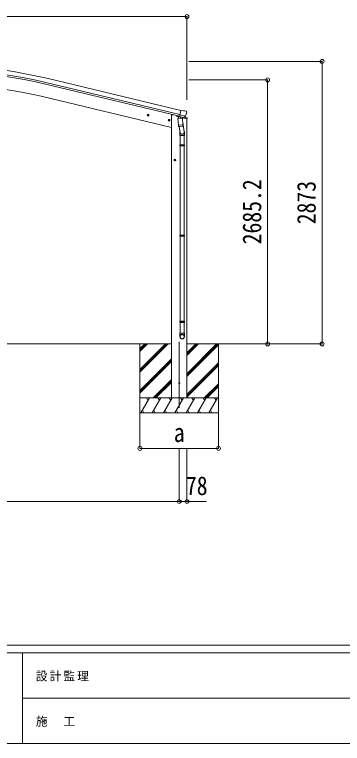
# Model space of a CAD drawing. Units: millimetres at full size, sheet at 1:40. Extents: x -11181 to 11305, y -7804 to 7716.
# Drawn here: x -4617 to -1277, y -7804 to -390 of the extents above; entities that cross this region are included whole.
import ezdxf
from ezdxf.enums import TextEntityAlignment as Align

# ---------------------------------------------------------------- set-up
doc = ezdxf.new("R2010")
doc.units = ezdxf.units.MM
doc.header["$LTSCALE"] = 40
doc.header["$PDMODE"] = 32
doc.header["$PDSIZE"] = 40
for name, color, linetype, lineweight in [('0-0_0', 7, 'Continuous', 9), ('0-1_本体', 4, 'Continuous', 9), ('0-2_部品', 7, 'Continuous', 9), ('0-8_PARTS2', 2, 'Continuous', 9), ('0-A_寸法', 6, 'Continuous', 9), ('F-0_240', 7, 'Continuous', 9)]:
    doc.layers.add(name, color=color, linetype=linetype, lineweight=lineweight)
doc.styles.add('ＭＳ ゴシック', font='')
doc.styles.get('ＭＳ ゴシック').set_extended_font_data('MS Gothic')

msp = doc.modelspace()

# ---------------------------------------------------------------- linework, layer by layer
at = {"layer": '0-0_0'}
for p, q in [((-8688.94, -3739.42), (-3018.06, -3739.42)), ((-3340.01, -3739.41), (-3340.01, -4439.41)), ((-3340.01, -4000.14), (-3079.28, -3739.41)), ((-3340.01, -4014.28), (-3065.13, -3739.41)), ((-3340.01, -4028.42), (-3050.99, -3739.41)), ((-3340.01, -3816.29), (-3263.12, -3739.41)), ((-3340.01, -3802.15), (-3277.27, -3739.41)), ((-3340.01, -3788.01), (-3291.41, -3739.41)), ((-2862.01, -3858.79), (-2742.62, -3739.41)), ((-2862.01, -3844.65), (-2756.77, -3739.41)), ((-2862.01, -3830.51), (-2770.91, -3739.41)), ((-2862.01, -3739.42), (-2220.5, -3739.43)), ((-2862.01, -4042.64), (-2558.79, -3739.42)), ((-2862.01, -4056.78), (-2544.64, -3739.42)), ((-2862.01, -4070.92), (-2540.01, -3748.93)), ((-2540.01, -3739.41), (-2540.01, -4439.41)), ((-3340.01, -4212.27), (-3018.01, -3890.27)), ((-3340.01, -4226.41), (-3018.01, -3904.42)), ((-3340.01, -4240.56), (-3018.01, -3918.56)), ((-2862.01, -4254.77), (-2540.01, -3932.77)), ((-2862.01, -4268.91), (-2540.01, -3946.91)), ((-2862.01, -4283.06), (-2540.01, -3961.06)), ((-3205.01, -4289.41), (-3018.01, -4102.4)), ((-3190.87, -4289.41), (-3018.01, -4116.55)), ((-3176.73, -4289.41), (-3018.01, -4130.69)), ((-2684.51, -4289.41), (-2540.01, -4144.9)), ((-2670.37, -4289.41), (-2540.01, -4159.05)), ((-2656.23, -4289.41), (-2540.01, -4173.19)), ((-2540.01, -4289.41), (-3340.01, -4289.41)), ((-3329.72, -4439.41), (-3243.11, -4289.41)), ((-3258.11, -4315.39), (-3273.11, -4289.41)), ((-3214.25, -4439.41), (-3127.64, -4289.41)), ((-3142.65, -4315.39), (-3157.65, -4289.41)), ((-3098.78, -4439.41), (-3012.17, -4289.41)), ((-3027.17, -4315.39), (-3042.18, -4289.41)), ((-2862.26, -4289.42), (-3017.76, -4289.42)), ((-2983.31, -4439.41), (-2896.7, -4289.41)), ((-2911.7, -4315.39), (-2926.71, -4289.41)), ((-2867.84, -4439.41), (-2781.23, -4289.41)), ((-2796.23, -4315.39), (-2811.23, -4289.41)), ((-2752.37, -4439.41), (-2665.76, -4289.41)), ((-2695.76, -4289.41), (-2680.76, -4315.39)), ((-2636.9, -4439.41), (-2550.29, -4289.41)), ((-2580.29, -4289.41), (-2565.29, -4315.39)), ((-3340.01, -4439.41), (-2540.01, -4439.41)), ((-3314.72, -4413.43), (-3299.72, -4439.41)), ((-3199.25, -4413.43), (-3184.25, -4439.41)), ((-3083.78, -4413.43), (-3068.78, -4439.41)), ((-2968.31, -4413.43), (-2953.31, -4439.41)), ((-2852.84, -4413.43), (-2837.84, -4439.41)), ((-2737.37, -4413.43), (-2722.37, -4439.41)), ((-2621.9, -4413.43), (-2606.9, -4439.41))]:
    msp.add_line(p, q, dxfattribs=at)
at = {"layer": '0-1_本体'}
for p, q in [((-2933.27, -1407.66), (-4212.42, -1100.58)), ((-2923.19, -1365.69), (-4202.34, -1058.6)), ((-2937.2, -1424.03), (-4216.35, -1116.95)), ((-3017.76, -1539.41), (-4246.93, -1244.33)), ((-3018.01, -1410.03), (-2998.01, -1410.03)), ((-3018.01, -4289.41), (-3018.01, -1410.03)), ((-2998.01, -1410.03), (-2964.5, -1418.08)), ((-2862.01, -4289.41), (-2862.01, -1449.24))]:
    msp.add_line(p, q, dxfattribs=at)
for radius in [7073, 7029.83, 7013, 6882]:
    msp.add_arc((-5853.5, -7936.18), radius, 76.5, 103.5, dxfattribs=at)
at = {"layer": '0-2_部品'}
for p, q in [((-3258.79, -1406.08), (-3263.96, -1411.52)), ((-3259, -1423), (-3254.33, -1403.55)), ((-3251.5, -1407.83), (-3258.79, -1406.08)), ((-3249.36, -1415.03), (-3251.5, -1407.83)), ((-2876.32, -1421.92), (-2933.82, -1408.11)), ((-2897.32, -1370.3), (-2923.25, -1364.07)), ((-2897.32, -1370.3), (-2884.06, -1367.6)), ((-2869.58, -1370.79), (-2882.76, -1367.62)), ((-2866.48, -1373.04), (-2862.62, -1379.33)), ((-2862.26, -1381.61), (-2862.54, -1382.76)), ((-3266.39, -1410.94), (-3246.94, -1415.61)), ((-3254.53, -1420.47), (-3249.36, -1415.03)), ((-3052.46, -1462.3), (-3033.02, -1466.97)), ((-3044.87, -1457.44), (-3050.04, -1462.88)), ((-3045.07, -1474.36), (-3040.41, -1454.91)), ((-3037.57, -1459.19), (-3044.87, -1457.44)), ((-3040.61, -1471.83), (-3035.44, -1466.39)), ((-3035.44, -1466.39), (-3037.57, -1459.19)), ((-2964.7, -1417.55), (-2964.7, -1420.71)), ((-2942.66, -1429.94), (-2960.86, -1425.57)), ((-2953.39, -1447.47), (-2907.7, -1444.28)), ((-2948.72, -1514.31), (-2953.39, -1447.47)), ((-2938.97, -1425.7), (-2952.29, -1441.02)), ((-2952.29, -1441.02), (-2951.84, -1447.36)), ((-2938.03, -1425.64), (-2938.97, -1425.7)), ((-2934.95, -1428.11), (-2936.48, -1427.74)), ((-2898.24, -1436.92), (-2934.95, -1428.11)), ((-2929, -1429.93), (-2927.97, -1444.54)), ((-2900.79, -1438.93), (-2926.6, -1445.37)), ((-2909.48, -1441.1), (-2909.25, -1444.39)), ((-2907.7, -1444.28), (-2903.03, -1511.11)), ((-2895.88, -1437.4), (-2903.4, -1435.59)), ((-2860.14, -1449.75), (-2902.96, -1439.47)), ((-2900.08, -1437.15), (-2900.03, -1437.89)), ((-2896.71, -1437.29), (-2898.24, -1436.92)), ((-2893.17, -1436.83), (-2876.79, -1422.34)), ((-2888.65, -1433.65), (-2862.44, -1439.94)), ((-2860.14, -1442.86), (-2860.14, -1449.75)), ((-2948.72, -1514.31), (-2903.03, -1511.11)), ((-2948.7, -1514.31), (-2947.82, -1527.01)), ((-2904.01, -1525.72), (-2945.71, -1528.63)), ((-2940.28, -1528.25), (-2929.55, -1591.84)), ((-2904.76, -1486.35), (-2888.85, -1582.52)), ((-2902.17, -1523.58), (-2903.04, -1511.12)), ((-2902.57, -1524.94), (-2902.56, -1524.94)), ((-2932.7, -1585.02), (-2932.7, -1619.68)), ((-2932.7, -1619.68), (-2886.7, -1619.68)), ((-2930.7, -1619.68), (-2930.7, -1713.68)), ((-2888.7, -1619.68), (-2888.7, -1713.68)), ((-2886.7, -1619.68), (-2886.7, -1585.33)), ((-2932.7, -1715.68), (-2931.7, -1713.68)), ((-2932.7, -1715.68), (-2886.7, -1715.68)), ((-2932.7, -1715.68), (-2932.7, -1723.68)), ((-2932.7, -1723.68), (-2886.7, -1723.68)), ((-2932.7, -1723.68), (-2931.7, -1725.68)), ((-2931.7, -1713.68), (-2887.7, -1713.68)), ((-2931.7, -1725.68), (-2887.7, -1725.68)), ((-2930.7, -1725.68), (-2930.7, -2633.43)), ((-2888.7, -1725.68), (-2888.7, -2633.43)), ((-2886.7, -1715.68), (-2887.7, -1713.68)), ((-2994.21, -1869.55), (-2974.21, -1869.55)), ((-2987.96, -1863.05), (-2991.71, -1869.55)), ((-2980.45, -1863.05), (-2987.96, -1863.05)), ((-2984.21, -1879.55), (-2984.21, -1859.55)), ((-2976.7, -1869.55), (-2980.45, -1863.05)), ((-2980.45, -1876.05), (-2976.7, -1869.55)), ((-2932.7, -2635.43), (-2931.7, -2633.43)), ((-2932.7, -2635.43), (-2886.7, -2635.43)), ((-2932.7, -2635.43), (-2932.7, -2643.43)), ((-2932.7, -2643.43), (-2886.7, -2643.43)), ((-2932.7, -2643.43), (-2931.7, -2645.43)), ((-2931.7, -2633.43), (-2887.7, -2633.43)), ((-2931.7, -2645.43), (-2887.7, -2645.43)), ((-2930.7, -2645.43), (-2930.7, -3510.05)), ((-2888.7, -2645.43), (-2888.7, -3510.05)), ((-2886.7, -2635.43), (-2887.7, -2633.43)), ((-2932.7, -3512.05), (-2931.7, -3510.05)), ((-2932.7, -3512.05), (-2886.7, -3512.05)), ((-2932.7, -3512.05), (-2932.7, -3520.05)), ((-2932.7, -3520.05), (-2886.7, -3520.05)), ((-2932.7, -3520.05), (-2931.7, -3522.05)), ((-2931.7, -3510.05), (-2887.7, -3510.05)), ((-2931.7, -3522.05), (-2887.7, -3522.05)), ((-2930.7, -3522.05), (-2930.7, -3632.06)), ((-2888.7, -3522.05), (-2888.7, -3632.06)), ((-2886.7, -3512.05), (-2887.7, -3510.05)), ((-2932.7, -3666.2), (-2932.7, -3632.06)), ((-2932.7, -3632.06), (-2886.7, -3632.06)), ((-2886.7, -3666.2), (-2886.7, -3632.06))]:
    msp.add_line(p, q, dxfattribs=at)
for points in [[(-2928.68, -1429.52), (-2938.4, -1427.19), (-2923.25, -1364.07)], [(-3263.96, -1411.52), (-3261.83, -1418.72), (-3254.53, -1420.47)], [(-3050.04, -1462.88), (-3047.91, -1470.08), (-3040.61, -1471.83)], [(-2928.68, -1429.52), (-2928.44, -1429.67), (-2903.68, -1435.62), (-2903.4, -1435.59)], [(-2876.05, -1421.34), (-2876.63, -1422.19), (-2876.79, -1422.34)], [(-2886.7, -1715.68), (-2886.7, -1723.68), (-2887.7, -1725.68)], [(-2991.71, -1869.55), (-2987.96, -1876.05), (-2980.45, -1876.05)], [(-2886.7, -2635.43), (-2886.7, -2643.43), (-2887.7, -2645.43)], [(-2886.7, -3512.05), (-2886.7, -3520.05), (-2887.7, -3522.05)]]:
    msp.add_lwpolyline(points, dxfattribs=at)
for centre, radius in [((-3256.66, -1413.28), 8.5), ((-3256.66, -1413.28), 7.7), ((-3256.66, -1413.28), 6.5), ((-3042.74, -1464.63), 8.5), ((-3042.74, -1464.63), 7.7), ((-3042.74, -1464.63), 6.5), ((-2984.21, -1869.55), 8.5), ((-2984.21, -1869.55), 7.7), ((-2984.21, -1869.55), 6.5)]:
    msp.add_circle(centre, radius, dxfattribs=at)
at = {"layer": '0-2_部品', "color": 4}
msp.add_circle((-2940.01, -4139.43), 4.5, dxfattribs=at)
at = {"layer": '0-2_部品'}
for centre, radius, start, end in [((-2883.46, -1370.54), 3, 76.5, 101.5), ((-3059.34, -1335.51), 202.4, 334.90875, 346.5), ((-2870.74, -1375.65), 5, 31.5, 76.5), ((-2959.7, -1420.71), 5, 180, 256.5), ((-2936.36, -1427.26), 0.5, 221.23754, 256.5), ((-2929.59, -1430.02), 0.604, 7.79405, 79.40158), ((-2926.95, -1444.4), 1.03, 188.03431, 289.96103), ((-2901.03, -1437.96), 1, 284, 4), ((-2899.58, -1437.11), 0.5, 76.5, 184), ((-2896.6, -1436.8), 0.5, 256.5, 291.76246), ((-2863.14, -1442.86), 3, 0, 76.5), ((-2945.85, -1526.64), 2, 190.53157, 274), ((-2904.15, -1523.72), 2, 274, 322.59038), ((-2904.11, -1523.75), 1.95, 322.52234, 4.95983), ((-2916.7, -1585.33), 30, 0, 2.54858)]:
    msp.add_arc(centre, radius, start, end, dxfattribs=at)
for centre, major_axis, ratio, start_param, end_param in [((-2865.18, -1380.9), (1.57, -2.57), 0.99628, 0.7835347, 1.5707963), ((-2895.18, -1434.47), (0.73, -2.92), 0.997631, 5.8041905, 5.8929484), ((-2895.21, -1434.35), (-2.63, 3.16), 0.650902, 2.1145521, 2.1873627), ((-2895.16, -1434.57), (0.73, -2.92), 0.997631, 5.965759, 6.7621801), ((-2909.7, -1585.02), (-23, 0), 0.996195, 6.0000678, 10.0103449), ((-2909.7, -1585.02), (-21, 0), 0.996195, 0.3319459, 3.3482706), ((-2909.7, -3664.45), (23, 0), 0.996195, 6.2831853, 9.424778), ((-2909.7, -3666.2), (23, 0), 0.996195, 6.2831853, 9.424778), ((-2909.7, -3666.2), (0, -23.43), 0.981806, 4.712389, 7.8539816)]:
    msp.add_ellipse(centre, major_axis=major_axis, ratio=ratio, start_param=start_param, end_param=end_param, dxfattribs=at)
msp.add_ellipse((-2909.7, -3666.2), major_axis=(-21, 0), ratio=0.996195, dxfattribs=at)
at = {"layer": '0-8_PARTS2'}
msp.add_line((-2940.01, -4388.6), (-2940.01, -3719.58), dxfattribs=at)
at = {"layer": '0-8_PARTS2', "color": 6}
for p, q in [((-8766.99, -5342.82), (-2940.01, -5342.82)), ((-2940.01, -5342.82), (-2862.01, -5342.82))]:
    msp.add_line(p, q, dxfattribs=at)
at = {"layer": '0-A_寸法'}
for p, q in [((-8844.99, -409.96), (-2862.01, -409.96)), ((-2862.01, -409.96), (-2862.01, -1257.08)), ((-1484.82, -866.43), (-2843.06, -866.43)), ((-1484.82, -3739.43), (-1484.82, -866.43)), ((-2039.56, -1054.28), (-2843.06, -1054.28)), ((-2039.56, -3739.43), (-2039.56, -1054.28)), ((-2039.56, -3739.43), (-2843.06, -3739.43)), ((-1484.82, -3739.43), (-2039.56, -3739.43)), ((-3340.01, -4802.45), (-3340.01, -4445.91)), ((-2540.01, -4802.45), (-2540.01, -4445.91)), ((-3340.01, -4802.45), (-2540.01, -4802.45)), ((-2940.01, -5342.82), (-2940.01, -4802.45)), ((-2862.01, -5342.82), (-2862.01, -4802.45)), ((-2862.01, -5342.82), (-2662.01, -5342.82))]:
    msp.add_line(p, q, dxfattribs=at)
for p in [(-2862.01, -409.96), (-1484.82, -866.43), (-2039.56, -1054.28), (-2039.56, -3739.43), (-1484.82, -3739.43), (-3340.01, -4802.45), (-2540.01, -4802.45), (-2940.01, -5342.82), (-2862.01, -5342.82)]:
    msp.add_point(p, dxfattribs=at)
at = {"layer": 'F-0_240', "color": 5}
for p, q in [((-11180.61, -6803.54), (10739.39, -6803.54)), ((-11180.61, -6883.54), (7183.72, -6883.54)), ((-4536.28, -6883.54), (-4536.28, -7803.54)), ((-4536.28, -7343.54), (3663.72, -7343.54)), ((-11180.61, -7803.54), (10739.39, -7803.54))]:
    msp.add_line(p, q, dxfattribs=at)

# ---------------------------------------------------------------- texts
at = {"layer": '0-A_寸法', "color": 7, "style": 'ＭＳ ゴシック', "width": 0.85}
for s, p in [('2685.2', (-2047.56, -2726.85)), ('2873', (-1492.82, -2522.93))]:
    msp.add_text(s, height=190.6, rotation=90, dxfattribs=at).set_placement(p, align=Align.BOTTOM_LEFT)
for s, p in [('a', (-2995.01, -4794.45)), ('78', (-2872.01, -5334.82))]:
    msp.add_text(s, height=190.6, dxfattribs=at).set_placement(p, align=Align.BOTTOM_LEFT)
at = {"layer": 'F-0_240', "char_height": 87.98, "attachment_point": 7, "style": 'ＭＳ ゴシック'}
for s, insert in [('\\T1.17;設計監理', (-4401.18, -7173.54)), ('\\T1.17;施\u3000工', (-4401.18, -7633.54))]:
    msp.add_mtext(s, dxfattribs=dict(at, insert=insert))

doc.saveas('drawing.dxf')
